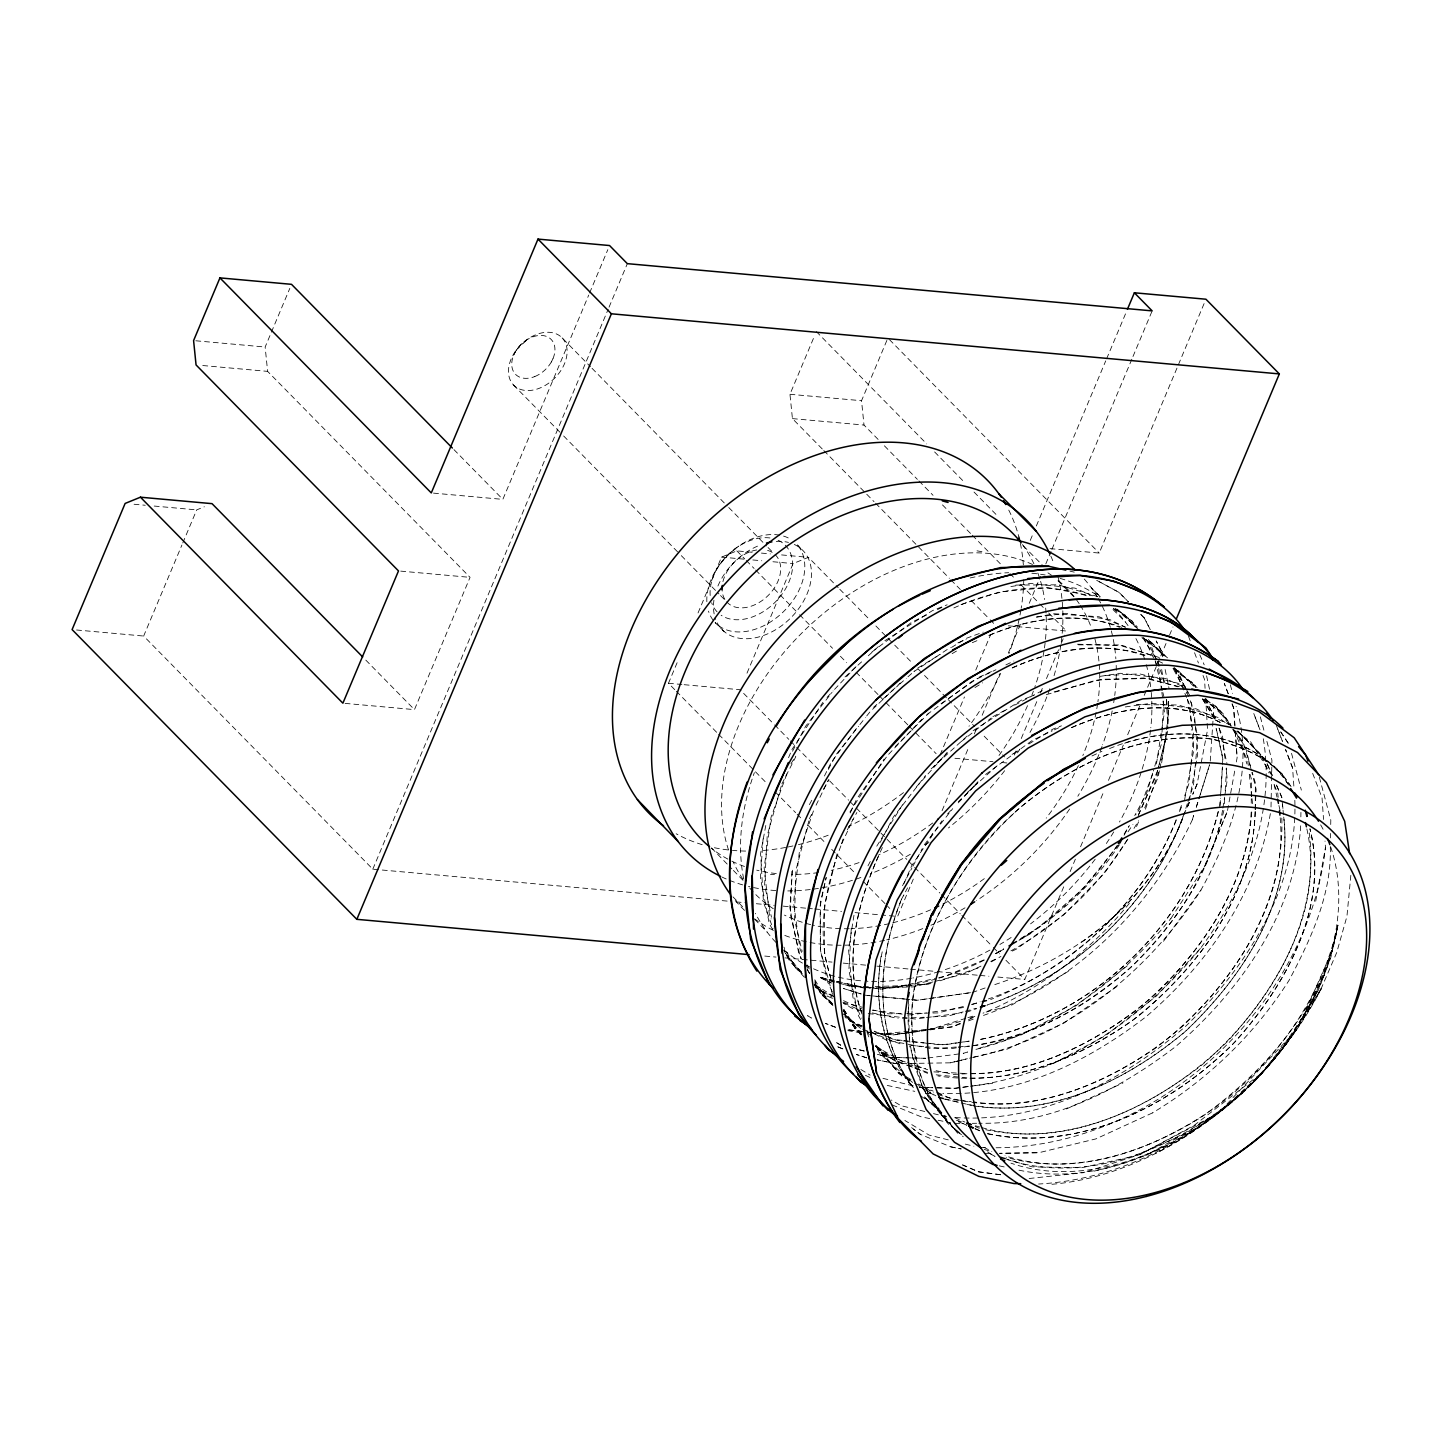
<?xml version="1.0" encoding="UTF-8"?>
<svg xmlns="http://www.w3.org/2000/svg" width="1442" height="1442" viewBox="0 0 1442 1442"><rect width="100%" height="100%" fill="white"/><g stroke="black" fill="none" stroke-linecap="round" stroke-linejoin="round"><path stroke-width="0.75" stroke-dasharray="5 3.75" d="M820.678 901.07L820.372 950.152L827.744 982.236L832.557 992.384M1251.205 812.08C1246.573 891.715 1195.364 961.165 1135.809 1010.842C1087.538 1045.883 1030.273 1074.669 969.403 1073.695M1251.259 803.23L1251.277 798.814M1251.296 796.615L1251.386 778.914L1249.475 772.515M1255.243 811.72C1252.864 893.067 1200.249 964.374 1139.829 1014.916C1082.509 1058.158 1010.554 1087.034 937.877 1075.948M1255.243 809.521L1255.387 782.988L1252.197 772.299M1271.015 806.997L1271.916 760.132L1266.707 740.683M1300.684 825.797C1295.276 913.363 1240.282 990.203 1175.915 1046.369C1119.551 1089.575 1051.524 1125.048 978.812 1123.228M1300.846 816.875L1300.936 812.405M1330.299 846.833C1331.813 894.346 1310.886 938.886 1289.274 979.983C1254.648 1034.383 1207.657 1079.716 1152.428 1112.936M1330.461 837.91L1330.551 833.458M1330.714 824.518L1330.804 820.065L1319.25 776.823M1167.822 723.974L1168.705 699.64L1167.623 728.426M791.874 871.31L790.288 914.084L800.743 958.75M1255.135 811.684C1252.647 896.383 1196.445 969.997 1132.186 1020.738C1084.312 1053.705 1028.164 1079.499 969.06 1078.057M1255.225 809.431L1256.108 789.189L1251.89 772.479M1163.658 701.028L1161.405 744.072L1153.294 771.073M851.267 928.666L848.851 970.214L858.477 1015.763L861.721 1021.477M1220.04 805.537L1220.437 799.066M1220.941 790.45L1222.347 766.711M1222.474 764.548L1222.852 758.077L1216.075 728.552M1281.812 818.101C1284.714 910.893 1226.872 993.917 1155.493 1048.19C1102.625 1083.843 1038.42 1112.07 973.44 1101.85M1224.348 803.717L1224.781 797.029M1226.673 768.027L1224.925 794.794L1227.286 779.743L1226.079 768.766M763.07 838.847L760.421 877.944L769.235 923.403L773.381 931.063M881.026 956.352C873.708 1002.262 882.828 1051.957 913.507 1087.881C872.734 1033.95 877.096 960.913 900.835 900.799L903.936 894.923M1219.698 807.159L1220.347 798.219M1220.509 795.984L1222.582 766.892M792.523 870.211L789.837 907.685L798.832 953.739L802.022 959.543M1350.83 875.33L1346.936 916.391L1336.698 952.621L1321.052 988.888L1296.34 1030.183L1262.183 1072.65L1218.364 1113.206L1139.847 1154.555L1083.879 1172.616M1190.732 766.243L1188.965 783.493L1184.711 795.804M1190.966 764.08L1193.832 736.069L1187.595 699.731M908.1 1011.166C907.234 1051.759 918.716 1096.19 950.404 1123.769M908.352 1008.949L908.875 1004.515M1166.217 731.887L1161.459 764.098M1166.47 729.724L1168.489 712.438L1166.452 699.55M1222.546 810.278C1212.632 871.617 1174.239 924.466 1130.961 967.366C1085.736 1006.354 1031.589 1038.546 971.548 1045.937M1222.888 808.097L1224.582 797.192M1251.746 811.99C1246.465 883.369 1205.332 946.385 1154.772 994.8C1103.058 1038.907 1038.709 1074.236 969.132 1073.605M853.97 915.273L848.545 949.557L852.943 997.431L861.289 1018.214M1189.38 800.364L1197.689 754.31L1194.012 709.915L1189.92 699.929M996.08 1147.76C1156.448 1146.769 1307.876 1006.264 1325.468 847.535L1325.018 841.065M1170.922 918.482L1204.917 865.957L1227.376 811.305L1234.785 770.533M1236.353 761.935L1237.128 757.645L1235.055 727.417M1315.717 901.196L1325.468 847.535M1184.639 799.625L1193.67 750.597L1191.885 729.147M765.792 825.473L760.583 853.556L763.467 902.241L773.002 928.594M1197.04 784.087L1192.75 794.272L1197.112 784.051L1207.531 729.85L1205.746 699.262M1159.386 770.803L1158.052 777.418L1143.704 810.152M1159.837 768.604L1167.479 731.13M820.101 906.135L821.471 899.538M821.922 897.339L826.014 877.565M882.216 951.81C873.005 996.746 880.485 1048.334 911.452 1083.609M1018.971 1170.183C1104.77 1188.01 1191.921 1142.154 1252.215 1083.537A241.859 169.687 -44.5 0 0 1337.87 925.187L1330.894 957.272L1318.421 990.023L1287.346 1042.62C1252.179 1088.98 1206.756 1126.941 1155.114 1153.708M821.706 896.78L823.256 890.345M823.761 888.2L826.356 877.493M837.027 853.808L824.68 905.197L824.373 954.225L831.007 979.695M1157.674 770.533L1137.54 816.965L1156.628 774.733L1158.719 766.333M1158.178 768.442L1167.029 732.734M1159.242 764.242L1167.587 730.625M1270.366 813.63C1256.342 894.094 1207.585 963.923 1146.462 1016.394C1088.476 1061.186 1017.8 1096.695 942.816 1093.36M808.836 820.967L795.912 870.283L794.434 919.672L802.149 951.378M1324.08 975.297L1298.936 1025.01L1277.017 1055.796L1252.215 1083.537C1295.078 1040.205 1326.207 985.21 1337.87 925.187C1321.719 998.351 1275.828 1062.231 1216.255 1106.735C1156.394 1148.769 1077.661 1179.592 1005.02 1155.745M1337.87 925.187C1323.359 1004.948 1266.473 1070.469 1202.231 1116.559C1144.66 1152.825 1073.713 1176.257 1006.065 1157.241M781.294 785.998L767.234 835.351L764.62 885.046L771.452 917.22M900.709 901.665C877.06 960.949 873.059 1032.796 912.371 1086.475M1152.663 773.146L1146.426 793.911L1134.728 815.577M1218.13 811.774C1190.209 924.574 1091.702 1017.836 977.856 1039.952M1196.301 807.178L1199.6 796.651M1200.249 794.56L1210.126 762.98L1213.803 708.761L1212.307 702.2M1223.898 810.404C1195.021 932.974 1084.51 1034.437 958.588 1047.523M1192.336 819.741L1193.652 815.523L1192.354 819.813C1150.77 908.154 1075.768 983.138 982.849 1015.637M1196.283 807.123L1198.266 800.815M1198.933 798.706L1209.477 765.071M1218.364 811.449C1190.263 924.286 1091.918 1018.034 977.766 1039.898M840.884 845.859C825.221 887.299 815.685 934.38 830.754 977.388M841.551 843.804L844.183 835.567M1187.325 803.645C1158.268 898.114 1078.4 975.153 984.94 1005.669M1188.01 801.59L1193.471 785.187L1197.779 737.98L1190.623 699.821M813.45 810.927L799.337 852.132L793.569 902.584L800.004 949.052L801.86 953.036M1176.203 820.444C1142.731 902.332 1072.073 969.781 988.455 998.927M1179.754 810.17L1181.881 804.023M1145.435 809.232L1158.557 772.299M786.863 773.921L771.073 817.145L764.152 867.814L769.397 914.823L771.128 918.878M1152.591 774.228L1139.486 809.142L1135.954 814.874M1156.448 763.954L1164.451 712.006L1163.009 701.136M878.34 856.512C856.404 904.981 843.228 962.571 861.956 1013.996M882.378 847.554C858.585 897.789 842.254 957.722 861.415 1011.978M1204.881 865.957L1227.322 811.305M1183.017 816.911C1150.518 904.603 1075.137 975.531 986.851 1005.272M1183.882 814.856L1188.983 802.563M788.54 757.717L791.874 749.714L822.823 702.416M727.165 901.088L372.793 869.184L143.659 636.048L181.908 545.04M182.792 542.967L196.689 509.891L204.367 506.773M345.125 703.39L414.467 709.626L470.056 577.359L267.617 371.369L265.148 347.035L289.806 288.382M433.519 493.128L502.843 499.383L588.733 295.069M589.598 292.996L607.821 249.664M372.793 869.184L608.163 309.273M609.047 307.2L627.342 263.652M674.748 689.673L668.475 683.274L677.163 662.599M698.036 612.958L721.505 557.117L736.844 550.88L752.49 552.304M822.246 448.949L792.433 418.613L789.964 394.279L814.622 335.625M746.992 673.18L793.082 563.57L808.403 557.333L838.217 587.669M878.124 439.431L864.01 425.066L861.541 400.714L887.028 340.042M940.148 754.815L964.464 696.937M975.765 670.079L990.528 634.931M1030.255 540.426L1032.869 534.225M1036.329 525.988L1105.726 360.879M1106.609 358.824L1126.562 311.346M913.309 879.097L897.609 916.427L881.909 915.021M930.739 837.622L932.487 833.476M942.077 810.674L969.096 746.379M974.323 733.942L976.937 727.723M982.164 715.268L999.612 673.793M1008.318 653.064L1021.405 621.953M1029.246 603.297L1040.583 576.331M1045.811 563.894L1051.038 551.439M1051.903 549.366L1132.114 358.589M1132.979 356.516L1152.158 310.877M1014.321 755.049L1016.051 750.922M1021.26 738.52L1036.906 701.317M1040.385 693.043L1042.981 686.843M1046.459 678.587L1060.357 645.511M1061.222 643.438L1064.701 635.183M1050.028 548.627L1099.219 553.061L1204.196 303.343M997.9 977.045L1024.793 979.46L1064.016 886.145M1070.126 871.617L1075.353 859.18M1080.581 846.742L1104.121 790.757M1108.483 780.374L1123.3 745.117M1127.662 734.753L1140.73 703.642M1144.227 695.35L1159.909 658.021M1160.774 655.948L1166.019 643.511M1169.498 635.219L1172.995 626.928M1329.326 957.416L1299.675 1023.82M1189.289 802.437L1186.712 808.547L1189.344 802.419M849.915 812.026L884.108 759.069M1176.203 819.597C1144.101 902.62 1072.379 966.645 990.69 999.522M1179.574 811.594L1182.963 803.609M903.99 883.513L911.741 865.615L941.987 820.804M1136.53 826.536L1139.216 820.39M850.185 812.964L856.854 798.706M841.768 843.642L853.159 819.236M809.395 818.822L812.261 812.982M816.064 805.195L828.465 779.87M513.694 355.111L515.353 351.794M551.349 361.978L552.989 358.661M824.445 775.994L831.205 762.349L858.026 726.353M781.906 783.853L795.804 756.69M867.976 865.849L871.04 859.991M880.197 842.38L893.445 816.965L925.566 775.49M792.523 751.228L805.754 726.065L832.016 692.394M902.53 885.712L911.867 868.156M912.894 866.209L922.231 848.635M901.34 899.574L907.559 887.875M809.395 804.672L812.549 798.796M828.303 769.451L836.721 753.787L858.549 726.263M1124.075 835.26L1129.41 825.419M847.355 829.799L856.854 812.513M823.526 789.153L829.006 779.599M790.991 763.791L795.515 756.203M1127.157 839.911C1099.074 886.073 1058.049 925.259 1010.536 951.053M1134.007 828.411L1138.585 820.732M1117.117 845.481C1091.666 883.477 1057.599 916.661 1018.394 940.4M1124.183 833.999L1128.888 826.356M876.754 846.184L903.972 802.455M1051.957 1184.279A275.692 193.426 -44.5 0 0 1321.07 988.888C1265.517 1093.451 1159.278 1177.267 1038.582 1184.026M975.008 1085.664C1064.863 1072.884 1143.848 1017.746 1200.375 948.457C1245.005 888.614 1276.278 813.685 1263.156 737.962M1321.052 988.888L1287.309 1040.133L1262.183 1072.65L1194.318 1125.265L1139.901 1154.537M1119.461 844.724C1093.739 883.369 1058.788 916.445 1019.043 940.346M1128.005 831.836L1132.943 824.482M1127.86 839.136L1104.356 873.347L1063.529 915.093L1016.268 949.178L1010.391 952.008M858.152 796.885L887.93 754.887M973.729 1057.202C1068.828 1037.249 1149.04 970.52 1200.934 890.093C1231.27 835.26 1255.351 768.838 1236.1 706.4M1163.478 941.266L1200.934 890.111M1081.518 942.239C1126.833 911.416 1163.604 868.12 1183.287 816.695C1152.032 899.574 1076.002 958.497 993.394 985.048M924.304 844.742L952.711 808.656M859.901 724.533L865.362 717.647M866.732 715.935L870.824 710.78M1118.469 844.832L1083.032 888.723L1038.312 927.891L1019.043 939.499M516.218 350.154L527.574 339.176M719.738 564.435L728.48 554.467L738.737 546.085M916.319 786.953L947.07 752.706M1296.34 1030.183L1218.364 1113.206M975.946 1049.379C1053.832 1030.111 1120.632 979.857 1170.904 918.464M1200.375 948.439L1156.628 995.881L1105.581 1035.644L1049.92 1065.296M1013.78 813.414C929.279 888.11 860.586 1049.235 963.238 1136.729M827.041 697.387L833.079 690.97M834.576 689.384L857.215 665.357M888.651 754.274L921.997 719.179M947.538 813.919L952.117 809.178M958.191 802.87L977.964 782.357M895.32 746.469L928.864 713.141M872.572 709.356L900.277 682.985M845.012 676.965L861.631 661.842M868.264 655.804L878.232 646.737M931.19 768.838L936.038 764.44M937.642 762.962L955.397 746.794M957.001 745.316L968.303 735.023M967.312 792.523L998.152 764.837M873.546 707.337L876.826 704.417M883.369 698.613L898.114 685.545M899.736 684.085L906.297 678.281M907.937 676.821L914.48 670.999M1094.081 1171.102C1149.725 1159.026 1199.906 1130.456 1242.355 1093.018C1178.853 1145.957 1090.783 1186.045 1007.796 1159.747M961.183 741.603L991.195 718.008M1127.175 965.924L1076.147 1005.669L1020.467 1035.32L975.928 1049.361M1242.355 1093.018L1196.085 1128.996L1133.574 1156.376L1081.428 1167.768L1032.003 1166.83L1004.894 1158.575M1015.294 811.81C1068.594 765.918 1136.909 732.013 1208.847 738.592C1239.489 745.406 1272.98 757.392 1290.013 785.548M871.959 651.964L911.524 622.367L927.476 614.526M926.846 714.655L932.253 710.672M934.056 709.338L939.481 705.336M941.284 704.02L946.691 700.019M948.494 698.685L971.962 681.381L995.917 669.755M985.571 774.462L1032.436 740.305L1052.336 730.806M941.085 703.678L946.493 699.893M948.295 698.649L977.171 678.497M1117.027 986.436L1064.088 1022.991L1007.543 1049.001L969.511 1058.194M913.886 671.612L950.35 647.422M884.883 640.681L932.686 610.489L947.16 604.811M1214.777 1114.774L1185.414 1133.358L1145.705 1155.529M973.134 730.607L1021.441 700.145L1033.968 695.278M1012.104 754.4L1019.548 749.786M1028.867 744L1053.093 729.003L1061.438 725.849M917.761 668.097L940.256 654.326M951.504 647.44L966.501 638.265L983.264 632.083M974.99 687.528L982.687 682.841M995.917 953.432L1003.632 948.782M1068.414 971.259L1011.545 1005.164L984.94 1012.374M995.755 953.703L1003.308 949.269M952.153 653.623L957.957 650.216M1019.043 940.328L1032.526 932.541M991.303 961.85L1000.928 956.443M992.943 716.62L1006.786 709.32M1014.699 705.156L1042.368 690.574M937.444 609.624L943.428 606.667M1005.903 664.906L1013.906 661.031M980.993 966.104L965.293 973.62L935.119 981.371M990.78 961.399L998.639 957.65M1054.336 729.85L1060.303 727.002M1091.954 755.968L1101.922 751.318M1066.449 1108.934L1122.994 1082.96M1152.428 1112.936L1095.902 1138.892L1038.817 1152.717L999.54 1153.33L1038.817 1152.699M1012.23 668.061C1052.876 649.279 1102.301 640.32 1145.254 655.984M978.974 677.235L994.782 670.079M960.318 1023.261L952.117 1026.884L882.324 1033.914L867.327 1032.13M968.537 1019.638L974.684 1016.916M972.341 642.663L978.523 639.996M988.815 635.562C1029.155 618.149 1077.985 610.507 1119.641 627.342M957.885 642.916L966.14 639.419M984.093 959.813L945.123 976.234L934.38 978.649M953.865 607.929C995.034 589.219 1044.693 580.315 1087.917 596.357M1071.676 727.561C1118.037 707.139 1175.446 697.91 1221.644 723.127M1071.478 727.651C1117.334 707.463 1174.13 697.946 1220.076 722.406M1012.374 667.7C1054.174 649.116 1103.202 640.969 1147.201 655.786M960.318 1023.892L952.117 1026.848L893.607 1034.923L882.324 1033.914M968.501 1020.864L974.666 1018.647M966.302 1012.32L976.667 1008.625M985.12 987.95L972.737 992.348L917.292 1000.243L910.785 999.63M989.789 635.003C1031.066 617.771 1079.445 611.264 1121.858 627.378M963.544 1007.507L928.468 1012.626M971.854 1004.659L980.145 1001.793M940.112 980.776L981.551 966.843M1109.547 748.578C1168.002 724.064 1249.313 726.768 1287.814 783.691M961.039 604.522L1000.225 591.779L1047.721 587.579L1090.278 595.654M965.779 1018.34L931.712 1028.903L908.424 1032.58M967.906 1017.673L974.305 1015.691M1046.369 694.647L1096.281 680.155L1143.65 677.974L1179.286 686.662M963.112 1011.887L948.007 1016.105L932.812 1016.826M965.275 1011.293L976.072 1008.282M1054.174 691.854L1102.012 679.254L1149.094 678.569L1177.97 686.807M932.974 981.93L913.579 986.905L872.626 987.896M963.364 1006.48L938.165 1012.915L903.233 1013.546M971.782 1004.335L978.073 1002.731M950.476 1062.79L954.712 1061.763M956.821 1061.258L967.402 1058.698M958.93 1060.771L950.476 1062.826L895.933 1063.637L877.096 1059.888L895.933 1063.637M961.039 1060.267L971.62 1057.707M1124.652 743.243C1177.519 725.795 1241.292 731.256 1281.361 773.2L1282.605 774.282M906.477 984.958L881.17 989.068L872.572 988.221M908.622 984.471L932.235 979.136M1036.347 617.05L1054.066 613.733L1099.056 616.761L1125.409 627.054M906.315 1032.923L893.607 1034.923L848.13 1029.786M1010.896 586.552L1030.706 583.451L1074.993 588.12L1094.748 596.79M956.352 1047.865L949.683 1048.911L925.872 1046.748M1100.354 676.316L1120.326 673.288L1164.866 678.371L1182.638 686.5M968.88 1041.214L944.42 1044.837L896.816 1040.295L874.122 1031.138M970.52 992.673L917.31 1000.243L906.459 999.18M1125.319 706.94L1151.87 703.209L1196.139 708.833L1233.307 726.516M956.316 1042.89L941.229 1044.945L925.998 1043.179M958.461 1042.602L969.24 1041.124M924.268 1017.872L915.418 1019.043L902.548 1017.547M926.467 1017.583L961.886 1012.897M968.393 1086.511L955.145 1088.277L934.939 1087.773L955.145 1088.277L972.809 1085.952M970.592 1086.223L992.655 1083.303M1036.744 617.104L1065.566 613.337L1109.745 619.537L1125.283 627.27M927.927 1057.995L961.021 1053.669M908.568 1014.988L926.251 1012.879M1029.155 1178.511L1083.807 1172.634M906.423 985.589L871.995 986.58M908.532 985.427L931.82 983.552L881.17 989.068L872.302 988.058M956.262 1047.036L932.253 1048.785L906.117 1043.864M958.443 1046.892L969.366 1046.099M966.933 1073.731L953.757 1074.434L934.164 1070.27M770.479 874.609L774.498 874.411M902.458 1018.268L924.142 1017.241M1105.203 675.487L1139.667 673.901L1181.593 684.121L1185.342 686.554M863.379 986.761L869.85 986.616M901.052 1013.582L887.948 1013.816L872.951 1009.977M925.367 1093.631L934.092 1093.505M954.82 1123.606L963.544 1123.462M972.268 1123.336L976.631 1123.264M984.273 1153.564L990.816 1153.456M1015.817 585.073L1058.248 584.803L1099.219 597.042M1078.454 644.844L1118.559 644.935L1159.278 657.516M1136.278 704.597L1178.312 704.976L1218.778 717.701L1225.88 723.073M932.704 1087.719L919.221 1087.376L932.722 1087.683M955.397 1117.514C1041.25 1123.498 1122.976 1080.977 1186.099 1025.875C1246.447 966.987 1297.962 887.461 1294.826 800.31M980.362 1147.363L987.103 1147.526M1077.39 644.195L1123.012 645.637L1154.177 656.344M933.857 1071.875L967.185 1073.587M836.288 982.182L848.941 985.913L861.216 986.797L844.507 982.975M195.824 340.781L265.148 347.035M789.964 394.279L861.541 400.714M202.763 365.529L267.617 371.369M792.433 418.613L864.01 425.066M761.43 553.097L770.388 553.908M781.564 554.918L808.403 557.333M134.07 504.249L145.263 505.259M154.204 506.052L196.689 509.891M721.505 557.117L743.874 559.135M752.814 559.947L761.773 560.758M772.948 561.749L793.082 563.57M400.732 571.122L470.056 577.359M1008.3 625.81L1066.449 631.037L1046.045 610.29M76.57 629.992L143.659 636.048M668.475 683.274L681.904 684.481M684.139 684.698L740.052 689.727L773.074 723.343M954.928 758.276L992.943 761.7M1001.884 762.512L1008.607 763.124M736.123 901.899L745.099 902.71M756.311 903.719L774.264 905.324M783.222 906.135L812.387 908.766M814.622 908.965L841.533 911.38M854.998 912.588L879.674 914.823M764.783 956.064L775.994 957.073M784.953 957.867L832.034 962.102M843.228 963.112L865.651 965.131M876.862 966.14L908.244 968.97M910.479 969.168L935.137 971.385M937.372 971.602L977.712 975.225M979.965 975.423L988.924 976.234M910.713 1045.378L923.709 1046.55M867.327 995.467L908.604 999.414M904.278 998.982L865.182 995.196L843.282 988.473L861.216 993.971M848.941 985.913L870.427 988.004L864.01 988.094L836.396 981.371M936.182 1074.813L966.861 1077.841M987.626 1133.881C1079.571 1152.663 1171.264 1106.176 1234.821 1042.097C1285.345 985.679 1329.884 906.874 1309.949 829.042M958.209 1100.228L953.847 1099.759L943.519 1095.433M960.372 1100.462L971.259 1101.616M863.434 987.049L870.085 987.806M868.246 1013.564L900.403 1017.295M902.061 1040.385L893.373 1039.358L874.807 1031.372M904.242 1040.637L923.817 1042.927M848.04 1029.822L865.182 1031.859M985.643 1129.717C1075.335 1148.373 1164.884 1102.661 1227.773 1041.178C1279.162 985.247 1324.495 907.306 1306.867 828.916M987.518 1133.538C1077.895 1152.879 1168.435 1107.366 1231.81 1045.216C1284.498 988.293 1329.722 908.406 1309.949 828.717M872.32 1010.211L902.169 1014.141M1000.478 1174.725L978.505 1171.805L962.661 1164.956M1000.568 1174.743L978.595 1171.841L962.571 1164.902M977.027 550.826L983.011 551.925M903.936 1043.449L886.506 1040.169L874.897 1034.094M929.711 1118.559L921.33 1116.883L891.102 1104.482M938.075 1120.236L950.638 1122.759M950.783 1146.841L961.237 1148.95L950.783 1146.841L920.555 1134.439L913.363 1129.104M908.027 1064.719L925.458 1068.414M861.523 1010.608L852.925 1008.751L843.462 1003.398M872.284 1012.933L898.114 1018.485M887.245 1085.447L914.787 1091.36M999.288 1165.857L1005.849 1167.299M937.769 1094.442C1024.253 1123.156 1116.649 1083.248 1182.26 1026.524C1238.57 972.899 1287.616 898.168 1280.154 817.362M943.951 1099.02L959.11 1102.445M961.273 1102.932C1042.386 1122.759 1125.373 1082.113 1186.297 1030.579C1243.617 976.036 1293.474 899.231 1283.704 816.965M1070.018 571.158L1074.236 572.132M842.416 982.489L819.417 977.225L831.349 983.011L819.417 977.225L834.287 980.848M924.791 1111.494L900.889 1105.635L891.336 1100.03M933.461 1113.621L946.493 1116.811M945.429 1099.038L958.353 1102.211M966.987 1104.32L971.295 1105.383M973.44 1105.906C1050.479 1117.55 1126.364 1080.815 1184.315 1032.346C1242.68 977.676 1293.438 900.223 1283.722 817.055M864.209 1051.002L853.538 1048.352L864.191 1051.038M882.973 1078.346L917.094 1086.853M948.259 1139.865L929.063 1135.07L904.891 1120.488M965.329 1144.119L973.855 1146.246M842.939 1002.298L862.226 1007.237M956.515 1120.29L964.914 1122.723M975.405 1125.769L979.605 1126.995M981.714 1127.59C1059.762 1149.544 1141.559 1112.359 1202.43 1064.52C1268.509 1007.237 1321.575 922.105 1309.102 831.565M834.179 981.569L819.417 977.225A241.859 169.687 -44.5 0 0 837.46 982.939M984.165 1149.4L990.42 1151.311M905.27 1061.979L890.958 1057.04L875.474 1045.198M907.306 1062.682L927.729 1069.748M927.657 1072.415L894.977 1061.114L876.033 1046.64M862.64 1029.191L868.877 1031.625M870.95 1032.436L902.061 1044.585M861.739 1026.145L855.557 1023.658L844.111 1013.978L861.198 1033.337M876.339 1047.361L887.893 1057.076L905.774 1064.394M907.757 1065.223L927.621 1073.353M838.253 1047.036L844.309 1049.524L834.269 1045.342M958.533 1121.75L966.843 1125.211L958.696 1121.714M975.153 1128.671L981.389 1131.285M914.588 1083.321L933.19 1091.107M814.207 985.517L827.51 996.224L833.62 998.819M843.804 1003.163L862.136 1010.968M862.442 1026.037L852.114 1021.585L845.625 1016.105M954.676 1117.622L964.914 1122.074M975.171 1126.526L979.262 1128.311M975.098 1128.834L981.245 1131.501M833.44 996.17L821.345 990.744L814.748 984.634M843.516 1000.676L861.649 1008.823M865.434 1075.353L873.365 1079.031M1158.809 661.319L1162.667 663.158M1141.848 637.706L1151.834 642.88L1163.676 655.804M983.967 1147.345L991.826 1151.401M861.361 1026.992L847.824 1019.891L844.742 1016.628M1113.729 608.74L1125.463 615.283L1135.395 626.982M815.091 987.337L832.124 996.963M875.51 1046.297L904.206 1062.538M910.983 1079.553L897.735 1071.803L876.664 1047.198M918.572 1083.987L933.713 1092.856M909.325 1080.31L901.755 1075.876L876.466 1046.351M918.788 1085.862L935.84 1095.83M860.892 1069.513L870.175 1075.155M875.312 1045.63L899.393 1073.875L910.623 1080.779M921.853 1087.701L934.957 1095.758M987.464 1151.852L994.908 1156.502M815.163 984.688L833.674 996.44M1206.053 699.965L1215.48 706.057L1223.195 713.79L1230.657 725.002M1202.52 699.154L1219.463 710.131L1232.676 728.048M920.501 1095.794L942.113 1110.484M955.704 1129.41L948.584 1124.418L923.222 1089.215L909.56 1045.829M961.526 1134.764C921.15 1104.031 909.109 1049.397 912.317 1000.91C922.033 924.989 964.554 857.233 1020.954 806.835C1074.542 762.71 1142.803 730.535 1213.677 739.313C1243.148 746.938 1274.926 759.519 1291.167 786.845M1203.115 699.46L1223.195 713.79M1115.495 608.921L1131.772 620.799L1137.468 627.198M1173.608 668.259L1195.742 686.104M1236.533 731.148L1250.719 741.909L1270.997 774.192M911.596 1127.626L920.555 1134.439M861.703 1034.653L856.53 1030.706L843.246 1010.59M1117.532 609.822L1131.772 620.799L1135.431 626.459M1172.959 668.493L1197.148 687.582M1174.563 668.8L1193.525 683.868L1195.797 687.69M832.917 1005.326L820.047 992.438L814.748 982.759M843.282 1013.96L860.568 1028.38L845.715 1015.763M861.487 1034.869L856.53 1030.706L843.336 1010.734M1143.398 637.851L1165.19 656.272M832.611 1005.11L827.726 1001L814.225 978.83M832.683 1004.281L822.877 995.989L815.127 982.957M861.685 1034.311L855.142 1028.615L843.876 1009.688M876.43 1047.108L887.893 1057.076M1147.49 640.5L1167.335 657.858M912.516 1082.455L880.107 1053.904L875.781 1046.279M924.899 1097.921L946.06 1116.559M802.329 973.783L795.605 967.798L785.295 953.649M814.081 984.255L827.51 996.224M1115.585 608.542L1136.693 627.703M908.352 1082.365L911.542 1085.267M924.34 1096.875L940.328 1111.385M925.169 1098.065L944.348 1115.477M820.047 992.438L832.881 1004.101M801.536 972.395L789.964 961.688L783.745 950.206M1167.083 657.516L1148.211 639.419L1163.352 655.768M1117.262 609.155L1139.378 630.478M1100.282 596.79L1091.342 587.885L1100.625 597.168M1205.548 698.649L1230.639 723.668M724.064 631.488L715.124 622.547A56.562 39.673 -44.5 0 0 783.114 612.021A56.562 39.673 -44.5 0 0 796.489 543.94L800.887 548.591M1112.99 609.569L1125.355 621.953M1023.369 545.887L1042.26 564.94M1057.995 580.802L1075.317 598.25A218.247 153.122 -44.5 0 1 1079.499 604.162M513.46 384.942L562.092 434.402M563.66 435.989L679.741 554.052M681.309 555.657L718.963 593.942M720.531 595.546L728.372 603.513A33.851 23.739 -44.5 0 0 773.849 588.697A33.851 23.739 -44.5 0 0 765.215 549.871M889.462 339.627L1099.219 553.061M1178.15 670.548L1193.507 686.176M816.316 331.57L926.719 443.902M934.614 451.941L964.572 482.421M974.035 492.046L997.684 516.128M884.397 445.812L917.364 479.357M918.933 480.943L933.046 495.309M942.473 504.898L970.718 533.648M972.287 535.234L1000.532 563.984M1009.941 573.555L1014.645 578.35M1020.936 584.731L1038.186 602.305M1039.754 603.892L1044.477 608.686M823.815 450.553L874.032 501.654M875.6 503.24L949.359 578.296M950.927 579.9L960.354 589.472M971.331 600.647L988.599 618.221M990.167 619.808L994.872 624.602M839.785 589.273L869.598 619.609M875.889 625.99L886.866 637.166M888.434 638.77L893.139 643.565M894.707 645.151L911.975 662.725M918.248 669.106L922.952 673.901M924.52 675.487L946.493 697.856M948.061 699.442L974.738 726.588M984.165 736.177L1004.569 756.924M562.146 337.897A33.851 23.757 -44.5 0 1 539.777 388.096A33.851 23.757 -44.5 0 1 511.459 358.247A33.851 23.757 -44.5 0 1 562.146 337.897L590.427 366.701M592.013 368.305L727.183 505.908M728.751 507.512L766.477 545.923M768.045 547.527L772.768 552.322M736.844 550.88L744.685 558.865M746.253 560.469L754.094 568.454M755.662 570.059L798.039 613.156M799.607 614.761L832.557 648.287M840.416 656.272L846.688 662.671M856.097 672.242L878.07 694.593M879.638 696.198L884.343 700.992M885.911 702.578L907.883 724.947M909.451 726.534L914.156 731.328M915.742 732.915L936.128 753.679M774.66 724.947L788.81 739.349M790.378 740.954L795.101 745.748M796.687 747.353L818.695 769.758M829.709 780.969L848.599 800.184M850.167 801.77L854.89 806.583M856.458 808.187L906.802 859.396M908.37 861L913.092 865.813M914.661 867.417L939.842 893.013M941.41 894.617L960.282 913.831M961.868 915.436L991.754 945.844M993.322 947.448L999.612 953.847M1005.921 960.246L1024.793 979.46M453.96 449.634L502.843 499.383M676.334 691.259L717.125 732.788M718.693 734.375L765.774 782.285M775.201 791.874L795.605 812.639M797.174 814.225L801.878 819.02M808.151 825.401L825.419 842.975M831.692 849.356L853.664 871.725M863.091 881.296L889.768 908.442M365.817 660.13L414.467 709.626M711.483 847.95L731.851 868.859M733.419 870.463L745.965 883.333M1237.939 731.274L1265.463 759.754L1272.403 775.778M1238.84 732.157L1265.085 759.159L1272.078 775.057M733.023 896.906L743.874 908.081M754.707 919.275L767.108 932.055M1237.723 730.878L1261.083 755.103L1268.96 772.984M1239.255 732.482L1265.463 759.754M956.37 1129.987L960.859 1134.656M832.394 1003.56L818.497 988.888L814.802 980.921M804.42 977.243L795.605 967.798L783.835 947.052M1175.518 668.727L1178.474 671.954L1185.829 689.943M801.662 972.196L786.737 955.397L784.124 949.305M1146.769 640.356L1151.022 645.367L1156.34 659.607M876.087 1045.252L899.393 1073.875M957.65 1133.232L923.222 1089.215M785.62 953.306L801.842 973.711M1233.992 729.85L1243.238 742.396L1251.548 770.172M1215.48 706.057L1231.306 727.579M1232.64 729.364L1239.237 738.322L1246.915 763.972M1235.632 732.482L1245.582 747.443L1251.368 770.407M1280.64 731.779L1289.22 744.703L1280.947 732.212M843.75 1009.346L860.532 1034.779M1142.749 637.797L1153.744 654.776L1156.79 667.358M1191.507 681.687L1195.112 687.383M1202.34 698.793L1213.173 715.899L1214.146 720.117M1199.798 654.776L1204.196 664.816M1204.07 698.973L1217.895 721.739M805.231 964.067L809.737 971.439M1281.361 773.2L1289.508 786.629M1202.664 699.154L1214.074 718.26M807.376 969.907L809.593 973.638M867.129 1031.012L869.292 1034.833M1174.581 668.313L1186.568 689.745M1187.649 691.691L1189.83 695.585M1173.986 667.123L1184.549 686.104M1185.612 687.996L1188.767 693.692M807.322 969.222L809.431 973.08M1173.716 669.683L1186.496 693.314M1161.189 650.504L1156.196 640.951L1161.207 650.486L1162.522 656.831M1146.264 639.581L1156.538 659.517M1157.566 661.518L1160.648 667.484M1143.758 637.761L1157.764 666.583M807.412 964.986L809.25 968.97M1233.343 729.58L1247.781 761.052L1248.285 765.486M1205.782 698.667L1215.444 720.189M1218.959 728.012L1222.474 735.835L1225.123 759.988M1276.458 784.989L1281.704 796.921L1283.488 814.73M1274.205 784.917L1277.72 792.866L1278.153 797.318M1276.729 785.8L1281.938 797.823M1174.833 669.142L1186.586 697.459M1187.415 699.478L1189.938 705.535L1191.705 727.002M1186.658 691.944L1189.109 697.928M867.147 1032.76L868.805 1036.906M1277.774 729.165L1282.461 741.404L1276.224 725.074M1292.591 767.919L1285.579 749.552L1292.591 767.919L1293.943 787.35M1312.689 773.399L1322.044 797.877L1323.54 819.471M1232.081 703.948L1233.631 708.022L1235.163 729.598M1232.135 703.912L1233.703 707.986L1234.893 725.272M1157.115 661.644L1165.478 684.031M1188.442 636.156L1190.75 642.357M1194.553 652.721L1198.428 663.032M1203.007 675.487L1204.575 679.579L1205.061 688.357M832.539 994.385L820.372 950.152L820.119 910.551M1291.527 753.337L1301.351 790.108M1260.344 716.89L1264.382 732.031M1230.332 684.77L1232.604 693.44M1157.295 669.467L1162.378 690.43M1162.883 692.52L1163.892 696.72M1274.115 784.484L1276.999 797.084M1278.928 805.501L1280.857 813.901M1219.319 728.354L1226.962 763.557M1206.575 675.811L1209.946 691.187M1216.327 728.733L1223.05 760.186M1165.136 669.539L1169.083 688.591M1161.675 669.485L1164.397 686.662M1158.683 668.511L1161.567 690.267M1161.855 692.43L1162.721 698.955M1249.277 774.354L1251.764 796.507M1252.016 798.724L1252.774 805.375M1282.533 804.239L1282.929 808.511M1235.307 731.761L1237.128 757.645M1166.344 699.749L1167.93 728.931M908.37 999.018L909.433 1041.358M794.29 544.445A56.562 39.691 -44.5 0 1 788.576 619.988A56.562 39.691 -44.5 0 1 715.106 617.789M714.132 613.877A56.562 39.691 -44.5 0 1 714.385 597.475M717.918 586.029A56.562 39.691 -44.5 0 1 760.421 544.968M776.265 541.417A56.562 39.691 -44.5 0 1 788.468 542.408M1008.769 510.108A237.389 166.569 -44.5 0 1 1018.701 536.37M1020.359 543.418A237.389 166.569 -44.5 0 1 1023.333 564.849M1023.748 579.63A237.389 166.569 -44.5 0 1 1021.188 608.2M1020.882 610.146A237.389 166.569 -44.5 0 1 1009.076 653.406M1000.712 673.306A237.389 166.569 -44.5 0 1 968.988 726.227M947.178 752.652A237.389 166.569 -44.5 0 1 933.371 766.856M903.503 792.631A237.389 166.569 -44.5 0 1 848.527 826.464M828.213 835.224A237.389 166.569 -44.5 0 1 795.083 845.463M792.974 845.931A237.389 166.569 -44.5 0 1 786.719 847.247M785.638 847.445A237.389 166.569 -44.5 0 1 760.547 850.672M745.64 851.068A237.389 166.569 -44.5 0 1 732.446 850.383M727.958 849.915A237.389 166.569 -44.5 0 1 712.636 847.355M702.182 844.652A237.389 166.569 -44.5 0 1 676.154 833.764M1050.839 556.089A237.389 166.569 -44.5 0 1 1053.85 563.552M1057.851 576.241A237.389 166.569 -44.5 0 1 1062.033 635.003M1061.871 636.625A237.389 166.569 -44.5 0 1 1060.952 644.105M1060.789 645.205A237.389 166.569 -44.5 0 1 1053.976 675.974M1049.866 688.699A237.389 166.569 -44.5 0 1 1029.967 732.428M1019.909 749.119A237.389 166.569 -44.5 0 1 1017.439 752.868M1004.641 770.713A237.389 166.569 -44.5 0 1 948.457 827.942M928.954 842.416A237.389 166.569 -44.5 0 1 925.133 844.994M910.335 854.259A237.389 166.569 -44.5 0 1 870.517 873.834M860.91 877.457A237.389 166.569 -44.5 0 1 854.565 879.62M852.456 880.287A237.389 166.569 -44.5 0 1 812.333 889.281M810.224 889.534A237.389 166.569 -44.5 0 1 786.665 890.922M775.832 890.561A237.389 166.569 -44.5 0 1 748.506 886.433M742.666 884.883A237.389 166.569 -44.5 0 1 722.045 877.078M1022.396 544.571A218.247 153.122 -44.5 0 1 1034.491 564.994M1037.843 573.051A218.247 153.122 -44.5 0 1 1044.621 599.475M1045.666 608.055A218.247 153.122 -44.5 0 1 1034.797 687.203M1033.373 691.187A218.247 153.122 -44.5 0 1 1031.859 695.206M1027.533 705.679A218.247 153.122 -44.5 0 1 998.116 756.708M977.946 781.69A218.247 153.122 -44.5 0 1 975.008 784.917M974.179 785.818A218.247 153.122 -44.5 0 1 962.679 797.516M961.562 798.598A218.247 153.122 -44.5 0 1 958.317 801.662M932.704 823.003A218.247 153.122 -44.5 0 1 878.827 854.764M859.09 862.586A218.247 153.122 -44.5 0 1 831.223 870.337M818.515 872.572A218.247 153.122 -44.5 0 1 791.46 874.411M776.301 873.564A218.247 153.122 -44.5 0 1 756.726 870.157M744.487 866.48A218.247 153.122 -44.5 0 1 729.237 859.847M727.904 859.126A218.247 153.122 -44.5 0 1 711.194 848.112M1058.302 580.477A218.247 153.122 -44.5 0 1 1074.506 597.186M1080.202 605.243A218.247 153.122 -44.5 0 1 1091.234 627.378M1094.911 638.914A218.247 153.122 -44.5 0 1 1099.056 662.383M1099.237 664.492A218.247 153.122 -44.5 0 1 1097.921 701.713M1097.614 703.768A218.247 153.122 -44.5 0 1 1096.533 710.185M1096.136 712.276A218.247 153.122 -44.5 0 1 1082.834 755.572M1078.382 765.612A218.247 153.122 -44.5 0 1 1046.207 818.137M984.309 878.647A218.247 153.122 -44.5 0 1 942.671 904.152M930.613 909.794A218.247 153.122 -44.5 0 1 891.372 923.132M889.263 923.637A218.247 153.122 -44.5 0 1 851.032 928.684M849.284 928.72A218.247 153.122 -44.5 0 1 842.669 928.72M840.47 928.648A218.247 153.122 -44.5 0 1 812.729 925.115M810.674 924.628A218.247 153.122 -44.5 0 1 784.448 915.093M773.327 908.73A218.247 153.122 -44.5 0 1 754.653 893.427M753.103 891.823A218.247 153.122 -44.5 0 1 748.704 886.812M742.972 879.205A218.247 153.122 -44.5 0 1 733.401 862.298M728.552 850.005A218.247 153.122 -44.5 0 1 808.367 626.711A218.247 153.122 -44.5 0 1 1032.526 564.453M1047.955 572.853A218.247 153.122 -44.5 0 1 1051.542 575.286M1084.294 579.071A237.407 166.569 -44.5 0 1 1097.2 596.79M1098.245 598.574A237.407 166.569 -44.5 0 1 1115.856 658.814M1116.198 665.375A237.407 166.569 -44.5 0 1 1114.738 695.495M1114.432 697.694A237.407 166.569 -44.5 0 1 1113.422 704.309M1112.179 710.924A237.407 166.569 -44.5 0 1 1102.625 744.811M1102.03 746.451A237.407 166.569 -44.5 0 1 1077.823 796.236M1069.603 809.016A237.407 166.569 -44.5 0 1 976.613 900.583M965.022 907.811A237.407 166.569 -44.5 0 1 930.937 925.241M922.79 928.594A237.407 166.569 -44.5 0 1 886.722 939.842M884.577 940.31A237.407 166.569 -44.5 0 1 878.178 941.626M875.943 942.023A237.407 166.569 -44.5 0 1 783.691 934.993M773.417 930.414A237.407 166.569 -44.5 0 1 754.545 918.77M744.559 910.371A237.407 166.569 -44.5 0 1 735.276 900.565M1113.458 608.542A237.389 166.569 -44.5 0 1 1129.356 627.558M1135.917 638.572A237.389 166.569 -44.5 0 1 1145.705 662.707M1146.264 664.69A237.389 166.569 -44.5 0 1 1150.842 688.321M1151.257 692.466A237.389 166.569 -44.5 0 1 1150.788 727.813M1150.518 730.103A237.389 166.569 -44.5 0 1 1119.479 822.012M1113.747 831.908A237.389 166.569 -44.5 0 1 1105.041 845.445M1095.181 859.216A237.389 166.569 -44.5 0 1 1030.561 923.853M1011.148 937.48A237.389 166.569 -44.5 0 1 999.919 944.438M989.897 950.116A237.389 166.569 -44.5 0 1 941.752 970.736M939.084 971.566A237.389 166.569 -44.5 0 1 912.876 978M911.524 978.253A237.389 166.569 -44.5 0 1 866.966 981.227M860.568 980.776A237.389 166.569 -44.5 0 1 783.457 949.575M775.832 942.293A237.389 166.569 -44.5 0 1 755.428 913.327M743.675 878.863A237.389 166.569 -44.5 0 1 754.364 772.66M970.16 577.972A237.389 166.569 -44.5 0 1 1008.679 572.708M1031.877 573.249A237.389 166.569 -44.5 0 1 1045.198 574.997M1060.104 578.404A237.389 166.569 -44.5 0 1 1099.795 597.186M1129.338 903.377A275.71 193.426 -44.5 0 1 983.029 1013.167M974.846 1016.376A275.71 193.426 -44.5 0 1 968.7 1018.611M960.498 1021.351A275.71 193.426 -44.5 0 1 930.541 1029.137M928.306 1029.588A275.71 193.426 -44.5 0 1 874.627 1033.698M861.054 1032.616A275.71 193.426 -44.5 0 1 847.914 1030.615M984.147 960.21A241.859 169.687 -44.5 0 1 938.382 978.325M936.255 978.938A241.859 169.687 -44.5 0 1 912.66 984.363M910.533 984.724A241.859 169.687 -44.5 0 1 876.069 987.554M873.906 987.536A241.859 169.687 -44.5 0 1 867.489 987.301M861.198 986.851A241.859 169.687 -44.5 0 1 839.568 983.444M1320.656 824.86A237.389 166.569 -44.5 0 1 1323.828 830.718M1330.642 846.869A237.389 166.569 -44.5 0 1 1250.647 1085.159A237.389 166.569 -44.5 0 1 1010.95 1163.153M994.944 1156.304A237.389 166.569 -44.5 0 1 987.464 1152.158M713.105 620.15A56.562 39.673 -44.5 0 1 708.473 611.138M706.85 601.693A56.562 39.673 -44.5 0 1 730.121 552.935A56.562 39.673 -44.5 0 1 779.653 535.162M783.565 536.1A56.562 39.673 -44.5 0 1 790.09 538.911M778.085 540.263A47.658 33.436 -44.5 0 1 781.185 595.312A47.658 33.436 -44.5 0 1 721.108 615.229M717.107 611.859A47.658 33.436 -44.5 0 1 711.645 602.738M710.185 595.51A47.658 33.436 -44.5 0 1 728.462 554.359A47.658 33.436 -44.5 0 1 770.01 537.974M724.839 599.385A33.851 23.739 -44.5 0 1 722.063 587.669M722.929 581.595A33.851 23.739 -44.5 0 1 757.573 549.835M1003.632 949.233L995.917 953.685L1003.632 949.233M967.456 1052.047L963.22 1053.381L967.456 1052.029M925.71 1058.32L889.768 1057.419L876.97 1054.228L889.804 1057.347L925.728 1058.302M866.624 1057.797L856.404 1054.481L866.624 1057.797M835.459 1027.227L825.401 1023.387L835.441 1027.263M1119.118 592.446L1096.353 580.153L1119.118 592.446L1128.563 602.017L1119.118 592.446M840.722 1045.18L835.152 1041.809L840.722 1045.198M811.323 1018.016L807.52 1015.637L811.323 1018.016M1144.281 617.969L1139.559 613.192L1144.227 618.023L1150.211 629.487L1144.281 617.969M1259.984 729.814L1253.765 713.484L1260.038 729.796M1228.187 693.728L1224.312 683.526L1228.242 693.71M534.802 376.542A24.947 17.502 -44.5 0 0 551.277 339.555A24.947 17.502 -44.5 0 0 513.947 354.552A24.947 17.502 -44.5 0 0 534.802 376.542"/><path stroke-width="1.5" d="M853.502 1074.002C811.504 1036.96 800.616 978.109 805.483 924.628C816.875 844.111 861 772.047 919.239 716.584C997.089 647.242 1123.372 591.058 1218.418 661.518L1221.266 664.87M805.429 977.099L805.537 924.61L817.902 869.508M843.588 1061.348C790.937 1024.415 773.849 954.135 783.276 893.013C797.174 812.585 842.849 741.098 902.728 686.789C960.444 638.247 1032.67 602.63 1109.601 605.388C1149.04 608.704 1190.335 625.504 1213.173 658.922M846.13 670.386C924.592 592.59 1066.233 523.464 1164.325 607.19C1066.323 523.428 924.538 592.572 846.13 670.368C790.126 729.382 748.831 805.123 745.099 887.641C745.658 939.842 764.17 996.043 809.124 1026.109L799.859 1020.467M752.58 831.746L745.045 887.659L750.687 939.571L769.307 984.616M810.692 1028.218C762.782 994.619 748.668 931.099 752.237 875.582C762.602 792.667 807.79 718.314 867.886 661.644C926.503 610.561 1000.712 572.618 1080.148 575.412C1120.308 578.639 1161.891 596.375 1184.855 630.352M908.316 996.783L909.253 992.457M917.184 955.74L919.527 944.943L930.973 919.149M1048.965 566.291C934.38 560.145 831.637 637.13 772.696 730.337C727.633 806.114 703.534 919.473 773.218 988.401M747.172 782.015C724.533 842.867 720.207 914.751 756.888 971.151M914.084 964.716L919.167 950.134M922.79 939.715L931.496 914.733L943.807 893.535M452.373 448.029L291.5 284.326L219.941 277.891L193.589 340.582L196.058 364.934L398.497 570.924L342.89 703.191L140.451 497.202L125.13 503.438L72.1 629.595L356.841 919.329L749.101 954.64M1127.428 309.291L1134.367 292.78L1152.158 310.877L627.342 263.652L609.551 245.537L537.992 239.102L431.284 492.93L219.941 277.891M356.841 919.329L611.39 313.797L537.992 239.102M1176.474 618.618L1279.342 373.911L1205.927 299.215L1134.367 292.78M764.116 819.002L788.377 762.476M932.74 915.165C956.028 861.901 996.043 815.721 1044.134 783.258M902.872 870.896C860.64 946.727 842.957 1049.289 899.916 1122.543M1119.821 843.137L1121.948 839.208M772.894 774.877L804.654 720.081M946.042 889.696L960.588 864.659L998.819 819.507L1013.834 806.997M1118.289 843.57L1121.822 837.82M938.201 819.002C890.561 880.125 857.684 956.046 864.064 1034.815C871.022 1075.155 886.758 1116.901 921.456 1141.289M1068.973 599.8C1114.504 596.375 1166.127 606.217 1197.455 641.654C1166.236 606.091 1114.504 596.447 1068.991 599.728C994.89 608.83 928.486 649.116 875.582 700.325C819.597 759.375 778.265 835.08 774.552 917.617C776.409 959.507 784.917 1004.713 816.172 1035.104M876.339 762.782L919.239 716.584L968.339 678.461L1021.008 650.216M938.039 819.2L981.966 773.02M807.646 682.048L850.311 639.653M875.582 700.325L924.466 658.417L977.91 626.405L1032.923 606.217M1017.151 804.203L1043.828 781.943L1085.321 758.366M898.726 637.995L902.169 635.165M981.768 773.218C1033.734 728.949 1096.821 694.665 1165.785 688.952C1207.531 687.473 1252.99 697.802 1282.983 728.156M1047.757 780.663L1064.052 768.983L1079.986 761.538M1008.967 945.934L1016.52 941.5M1031.571 735.546L1084.763 708.094L1138.477 692.286L1165.659 688.952M952.531 649.981L1005.453 623.323M980.812 1007.147L984.94 1005.669M980.38 1007.075L984.706 1005.867M949.359 580.874L1000.496 567.589L1048.947 566.327L1065.818 570.149M982.272 1001.667L986.472 1000.586M1074.416 633.399C1123.805 622.926 1177.537 630.713 1218.382 661.572M1027.804 578.53L1080.13 575.466L1113.368 580.982L1143.019 592.68M1058.77 608.218L1109.583 605.388M1020.738 1183.684L1014.05 1183.558L978.848 1176.384L933.136 1153.924L898.348 1118.668L876.52 1072.686L868.931 1018.755L875.997 960.066L897.158 900.15L931.081 842.633L975.621 790.937L1027.984 748.182L1084.853 716.872L1142.713 698.901L1197.923 695.278L1229.936 700.506L1258.686 711.393L1294.159 737.727L1318.655 774.66M611.39 313.797L1279.342 373.911M140.451 497.202L212.028 503.655L362.681 656.939M1273.286 720.694C1250.809 686.05 1208.612 668.655 1168.489 665.303C1089.071 662.545 1014.808 700.397 956.226 751.534C896.113 808.169 850.87 882.558 840.578 965.473C837.045 1020.269 850.636 1082.816 897.23 1116.739M1253.531 698.198C1221.392 665.735 1172.256 656.29 1127.878 659.661C1053.796 668.764 987.373 709.049 934.47 760.258C878.394 819.254 837.243 895.049 833.386 977.55C834.071 1029.696 852.456 1086.006 897.465 1116M1191.777 689.024L1238.624 698.991M997.107 1165.37L992.745 1164.415L954.514 1142.316L926.124 1109.475L909.073 1067.837L904.278 1019.782L911.885 967.979L931.334 915.346L961.508 864.713L1000.64 818.822L1046.513 780.086L1096.641 750.507L1148.283 731.563L1182.206 725.308L1214.777 724.335L1259.695 732.716L1297.53 752.508L1326.334 782.555L1344.683 821.291L1349.658 853.718M938.976 1097.452L943.284 1098.498M942.275 500.861L948.079 502.465M967.005 1123.336L971.205 1124.544M1000.73 1157.313L1004.894 1158.575M1141.577 610.615L1170.309 621.556L1205.818 647.855L1213.155 658.94M1200.501 670.53L1229.251 681.435M937.318 1092.838L941.446 1094.568M966.969 1122.976L971.061 1124.76M1209.171 669.034L1247.871 691.475M866.48 1085.484L860.748 1082.131L856.404 1077.246M824.896 1045.342L829.276 1050.461L834.846 1053.832M794.56 1015.943L810.71 1028.182M869.58 1088.151C821.706 1054.535 807.466 991.033 811.143 935.497C821.435 852.582 866.678 778.211 926.773 721.577C985.355 670.422 1059.618 632.587 1139.036 635.345C1179.159 638.698 1221.374 656.092 1243.833 690.736M663.536 825.743A237.407 166.569 -44.5 0 1 700.433 528.745A237.407 166.569 -44.5 0 1 998.801 493.723L1036.365 531.413M637.382 799.535L678.119 841.515M857.611 1074.542L888.164 1110.394M811.846 1029.948L798.778 1014.573L780.122 969.529L774.48 917.617M824.932 1045.342L829.276 1050.461M1298.575 746.632L1305.659 755.031L1308.002 761.16M1266.292 713.321L1270.546 718.35M856.169 1066.683L882.883 1105.852M1294.934 793.064L1297.403 796.831M1290.68 788.558L1296.502 798.147M1305.316 810.188L1306.849 816.478M1277.486 799.192L1278.441 803.392M1306.308 811.792L1307.227 816.028M1305.497 822.571L1306.398 826.789M868.949 1018.737L876.52 1072.686M1279.487 810.692L1279.919 815.145M780.663 923.817L782.141 953.396M752.255 875.582L753.535 929.117M766.459 543.039A56.562 39.691 -44.5 0 1 771.921 541.886M998.801 493.723A237.407 166.569 -44.5 0 1 1001.217 497.166M1003.524 500.735A237.407 166.569 -44.5 0 1 1005.795 504.556M1018.827 536.911A237.407 166.569 -44.5 0 1 1019.891 541.237M720.639 876.394A237.389 166.569 -44.5 0 1 740.972 567.211A237.389 166.569 -44.5 0 1 1049.92 554.052M709.572 846.778A218.247 153.122 -44.5 0 1 750.741 576.458A218.247 153.122 -44.5 0 1 1021.116 542.859M1006.75 860.495A218.247 153.122 -44.5 0 1 1001.415 865.128M938.76 906.063A218.247 153.122 -44.5 0 1 934.632 907.991M974.702 901.827A237.407 166.569 -44.5 0 1 970.863 904.26M729.922 893.698A237.407 166.569 -44.5 0 1 799.499 616.599A237.407 166.569 -44.5 0 1 1075.101 569.734M767.27 742.774A237.389 166.569 -44.5 0 1 769.253 738.935M776.373 726.047A237.389 166.569 -44.5 0 1 893.139 609.227M898.781 605.982A237.389 166.569 -44.5 0 1 919.924 595.222M921.979 594.284A237.389 166.569 -44.5 0 1 930.27 590.733M981.317 1148.229A237.389 166.569 -44.5 0 1 1017.98 846.76A237.389 166.569 -44.5 0 1 1318.511 821.255M1327.433 838.505A237.389 166.569 -44.5 0 1 1329.848 844.615M1004.804 1160.81A237.389 166.569 -44.5 0 1 1000.514 1158.971M722.063 589.778A33.851 23.739 -44.5 0 1 722.226 585.416M973.08 1127.806L968.934 1126.076L973.044 1127.95M1213.082 660.112L1210.235 656.741L1213.064 660.112M1146.228 1196.463A237.389 166.569 -44.5 0 0 1350.667 854.619A237.389 166.569 -44.5 0 0 995.809 945.465A237.389 166.569 -44.5 0 0 1146.228 1196.463M1151.058 1193.652A228.485 160.314 -44.5 0 0 1348.252 864.767A228.485 160.314 -44.5 0 0 1006.75 951.702A228.485 160.314 -44.5 0 0 1151.058 1193.652"/></g></svg>
